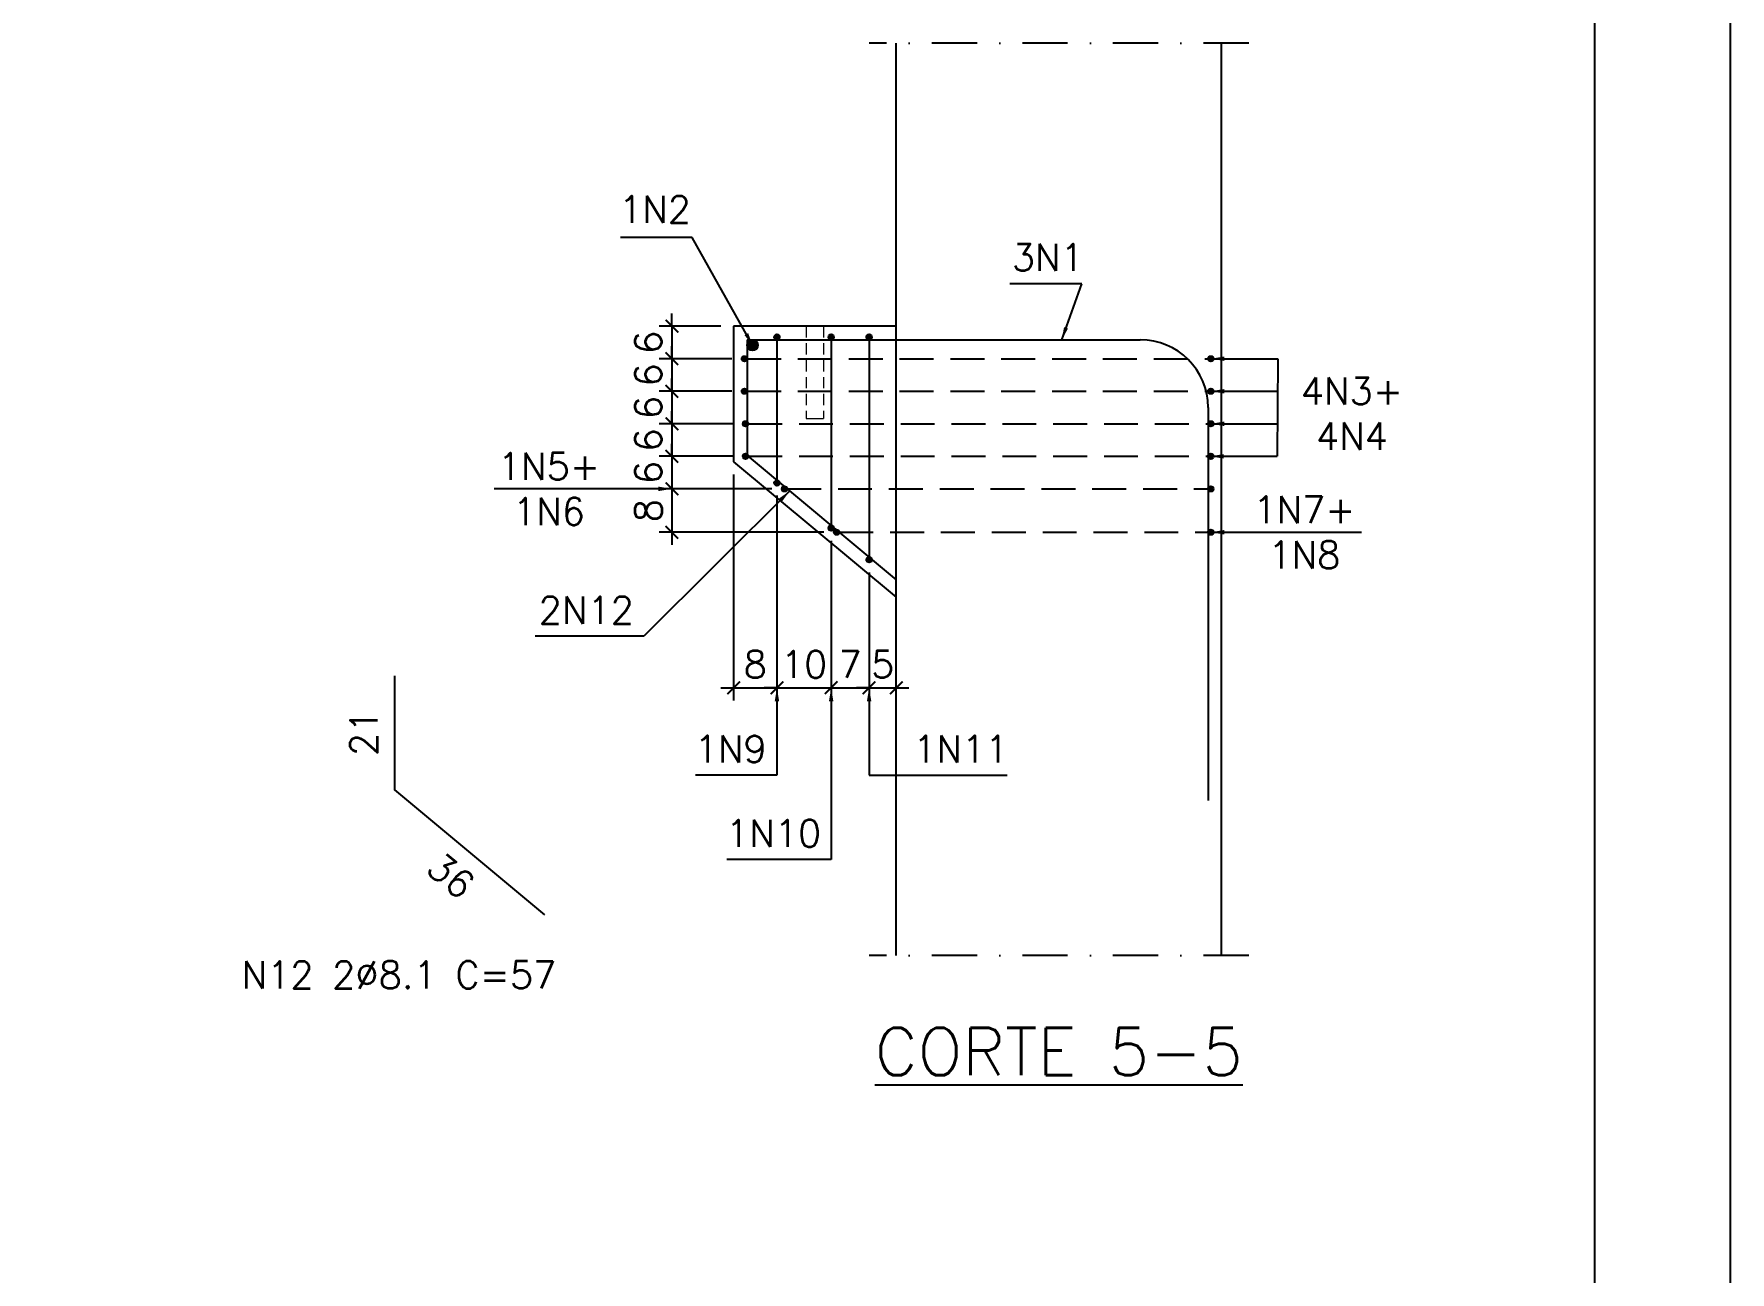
# Model space of a CAD drawing. Header units: centimetres. Extents: x 1658 to 17259, y 8294 to 11444.
# Drawn here: x 10909 to 11847, y 9307 to 9992 of the extents above; entities that cross this region are included whole.
import ezdxf

# ---------------------------------------------------------------- set-up
doc = ezdxf.new("R2010")
doc.units = ezdxf.units.CM
doc.header["$LTSCALE"] = 50
doc.header["$MEASUREMENT"] = 0
doc.header["$PDMODE"] = 67
for name, pattern in [('DASHDOT', [1, 0.5, -0.25, 0, -0.25]), ('DASHED', [0.75, 0.5, -0.25]), ('HIDDEN', [0.375, 0.25, -0.125])]:
    doc.linetypes.add(name, pattern=pattern)
doc.layers.add('10 TRACEJADO', color=1, linetype='DASHED', lineweight=13)
for name, color, linetype in [('FORMATO-PRECON', 2, 'Continuous'), ('HACHURAS-PRECON', 1, 'Continuous'), ('LINHA CENTRO-PRECON', 1, 'DASHDOT'), ('LINHA-01-PRECON', 1, 'Continuous'), ('LINHA-02-PRECON', 2, 'Continuous'), ('LINHA-03-PRECON', 3, 'Continuous'), ('LINHA-04-PRECON', 4, 'Continuous'), ('X1', 2, 'Continuous')]:
    doc.layers.add(name, color=color, linetype=linetype)
doc.styles.add('PRECON-ROMANS', font='romans.shx')
doc.styles.get("Standard").update_dxf_attribs({"font": 'romans.shx'})
doc.dimstyles.new('ESC50-50', dxfattribs={"dimscale": 50, "dimtxt": 0.2, "dimasz": 0.15, "dimexe": 0.15, "dimexo": 0.15, "dimgap": 0.08, "dimtad": 1, "dimdec": 1, "dimzin": 12, "dimdsep": 46, "dimtxsty": 'Standard', "dimblk": 'ARCHTICK', "dimcen": 0.09, "dimdle": 0.15, "dimclrd": 256, "dimclre": 256, "dimclrt": 2, "dimazin": 3, "dimtfac": 1, "dimtdec": 1, "dimtmove": 1, "dimatfit": 2, "dimfxl": 0.15, "dimtolj": 1, "dimtzin": 0, "dimarcsym": 0})
doc.dimstyles.new('ESC75-25', dxfattribs={"dimscale": 0, "dimtxt": 15, "dimasz": 7, "dimexe": 7, "dimexo": 7, "dimgap": 5.5, "dimtad": 1, "dimdec": 1, "dimlfac": 0.333333, "dimdsep": 46, "dimtxsty": 'Standard', "dimblk": 'ARCHTICK', "dimcen": 0.1, "dimdle": 7, "dimclrd": 256, "dimclre": 256, "dimclrt": 2, "dimadec": 0, "dimazin": 0, "dimtfac": 1, "dimtdec": 1, "dimtix": 1, "dimtmove": 2, "dimatfit": 3, "dimfxl": 1, "dimarcsym": 0})
doc.dimstyles.new('ESC75-75', dxfattribs={"dimscale": 0, "dimtxt": 15, "dimasz": 7, "dimexe": 7, "dimexo": 7, "dimgap": 5.5, "dimtad": 1, "dimdec": 1, "dimdsep": 46, "dimtxsty": 'Standard', "dimblk": 'ARCHTICK', "dimcen": 0.1, "dimdle": 7, "dimclrd": 256, "dimclre": 256, "dimclrt": 2, "dimadec": 0, "dimazin": 0, "dimtfac": 1, "dimtdec": 1, "dimtix": 1, "dimtmove": 2, "dimatfit": 3, "dimfxl": 1, "dimarcsym": 0})

# ---------------------------------------------------------------- blocks, each defined once
blk = doc.blocks.new('A$C2E607E54')
at = {"layer": 'FORMATO-PRECON'}
blk.add_lwpolyline([(0, 4200), (2970, 4200), (2970, 0), (0, 0)], close=True, dxfattribs=at)
at = {"layer": 'FORMATO-PRECON', "color": 6}
blk.add_lwpolyline([(100, 3950), (2870, 3950), (2870, 100), (100, 100)], close=True, dxfattribs=at)
blk = doc.blocks.new('_ArchTick')
at = {"color": 0, "linetype": 'ByBlock', "const_width": 0.15}
blk.add_lwpolyline([(-0.5, -0.5), (0.5, 0.5)], dxfattribs=at)
blk = doc.blocks.new('*D130')
at = {"layer": 'Defpoints', "color": 0, "transparency": 16777216}
for p in [(11295.75, 9830.47), (11261.64, 9812.47), (11301.75, 9812.47)]:
    blk.add_point(p, dxfattribs=at)
at = {"layer": 'LINHA-01-PRECON', "lineweight": -2, "transparency": 16777216}
for p, q in [((11261.64, 9830.47), (11261.64, 9837.47)), ((11288.75, 9830.47), (11254.64, 9830.47)), ((11261.64, 9830.47), (11261.64, 9812.47)), ((11294.75, 9812.47), (11254.64, 9812.47)), ((11261.64, 9812.47), (11261.64, 9805.47))]:
    blk.add_line(p, q, dxfattribs=at)
at = {"layer": 'LINHA-01-PRECON', "lineweight": -2, "transparency": 16777216, "xscale": 7, "yscale": 7, "zscale": 7}
for p, rotation in [((11261.64, 9830.47), 270), ((11261.64, 9812.47), 90)]:
    blk.add_blockref('_ArchTick', p, dxfattribs=dict(at, rotation=rotation))
at = {"layer": 'LINHA-01-PRECON', "color": 2, "transparency": 16777216, "insert": (11248.64, 9821.47), "char_height": 15, "attachment_point": 5, "rotation": 90}
blk.add_mtext('6', dxfattribs=at)
blk = doc.blocks.new('*D131')
at = {"layer": 'Defpoints', "color": 0, "transparency": 16777216}
for p in [(11301.75, 9812.47), (11261.64, 9794.47), (11301.75, 9794.47)]:
    blk.add_point(p, dxfattribs=at)
at = {"layer": 'LINHA-01-PRECON', "lineweight": -2, "transparency": 16777216}
for p, q in [((11261.64, 9812.47), (11261.64, 9819.47)), ((11294.75, 9812.47), (11254.64, 9812.47)), ((11261.64, 9812.47), (11261.64, 9794.47)), ((11294.75, 9794.47), (11254.64, 9794.47)), ((11261.64, 9794.47), (11261.64, 9787.47))]:
    blk.add_line(p, q, dxfattribs=at)
at = {"layer": 'LINHA-01-PRECON', "lineweight": -2, "transparency": 16777216, "xscale": 7, "yscale": 7, "zscale": 7}
for p, rotation in [((11261.64, 9812.47), 270), ((11261.64, 9794.47), 90)]:
    blk.add_blockref('_ArchTick', p, dxfattribs=dict(at, rotation=rotation))
at = {"layer": 'LINHA-01-PRECON', "color": 2, "transparency": 16777216, "insert": (11248.64, 9803.47), "char_height": 15, "attachment_point": 5, "rotation": 90}
blk.add_mtext('6', dxfattribs=at)
blk = doc.blocks.new('*D132')
at = {"layer": 'Defpoints', "color": 0, "transparency": 16777216}
for p in [(11301.75, 9794.47), (11261.64, 9776.47), (11302.36, 9776.47)]:
    blk.add_point(p, dxfattribs=at)
at = {"layer": 'LINHA-01-PRECON', "lineweight": -2, "transparency": 16777216}
for p, q in [((11261.64, 9794.47), (11261.64, 9801.47)), ((11294.75, 9794.47), (11254.64, 9794.47)), ((11261.64, 9794.47), (11261.64, 9776.47)), ((11295.36, 9776.47), (11254.64, 9776.47)), ((11261.64, 9776.47), (11261.64, 9769.47))]:
    blk.add_line(p, q, dxfattribs=at)
at = {"layer": 'LINHA-01-PRECON', "lineweight": -2, "transparency": 16777216, "xscale": 7, "yscale": 7, "zscale": 7}
for p, rotation in [((11261.64, 9794.47), 270), ((11261.64, 9776.47), 90)]:
    blk.add_blockref('_ArchTick', p, dxfattribs=dict(at, rotation=rotation))
at = {"layer": 'LINHA-01-PRECON', "color": 2, "transparency": 16777216, "insert": (11248.64, 9785.47), "char_height": 15, "attachment_point": 5, "rotation": 90}
blk.add_mtext('6', dxfattribs=at)
blk = doc.blocks.new('*D133')
at = {"layer": 'Defpoints', "color": 0, "transparency": 16777216}
for p in [(11295.75, 9755.47), (11319.75, 9743.73), (11319.75, 9630.4)]:
    blk.add_point(p, dxfattribs=at)
at = {"layer": 'LINHA-01-PRECON', "lineweight": -2, "transparency": 16777216}
for p, q in [((11295.75, 9748.47), (11295.75, 9623.4)), ((11319.75, 9736.73), (11319.75, 9623.4)), ((11288.75, 9630.4), (11326.75, 9630.4))]:
    blk.add_line(p, q, dxfattribs=at)
at = {"layer": 'LINHA-01-PRECON', "lineweight": -2, "transparency": 16777216, "xscale": 7, "yscale": 7, "zscale": 7, "rotation": 180}
blk.add_blockref('_ArchTick', (11295.75, 9630.4), dxfattribs=at)
at = {"layer": 'LINHA-01-PRECON', "lineweight": -2, "transparency": 16777216, "xscale": 7, "yscale": 7, "zscale": 7}
blk.add_blockref('_ArchTick', (11319.75, 9630.4), dxfattribs=at)
at = {"layer": 'LINHA-01-PRECON', "color": 2, "transparency": 16777216, "insert": (11307.75, 9643.4), "char_height": 15, "attachment_point": 5}
blk.add_mtext('8', dxfattribs=at)
blk = doc.blocks.new('*D134')
at = {"layer": 'Defpoints', "color": 0, "transparency": 16777216}
for p in [(11319.75, 9743.73), (11349.75, 9718.73), (11349.75, 9630.4)]:
    blk.add_point(p, dxfattribs=at)
at = {"layer": 'LINHA-01-PRECON', "lineweight": -2, "transparency": 16777216}
for p, q in [((11319.75, 9736.73), (11319.75, 9623.4)), ((11349.75, 9711.73), (11349.75, 9623.4)), ((11319.75, 9630.4), (11312.75, 9630.4)), ((11319.75, 9630.4), (11349.75, 9630.4)), ((11349.75, 9630.4), (11356.75, 9630.4))]:
    blk.add_line(p, q, dxfattribs=at)
at = {"layer": 'LINHA-01-PRECON', "lineweight": -2, "transparency": 16777216, "xscale": 7, "yscale": 7, "zscale": 7}
blk.add_blockref('_ArchTick', (11319.75, 9630.4), dxfattribs=at)
at = {"layer": 'LINHA-01-PRECON', "lineweight": -2, "transparency": 16777216, "xscale": 7, "yscale": 7, "zscale": 7, "rotation": 180}
blk.add_blockref('_ArchTick', (11349.75, 9630.4), dxfattribs=at)
at = {"layer": 'LINHA-01-PRECON', "color": 2, "transparency": 16777216, "insert": (11334.75, 9643.4), "char_height": 15, "attachment_point": 5}
blk.add_mtext('10', dxfattribs=at)
blk = doc.blocks.new('*D135')
at = {"layer": 'Defpoints', "color": 0, "transparency": 16777216}
for p in [(11349.75, 9718.73), (11370.75, 9701.23), (11370.75, 9630.4)]:
    blk.add_point(p, dxfattribs=at)
at = {"layer": 'LINHA-01-PRECON', "lineweight": -2, "transparency": 16777216}
for p, q in [((11349.75, 9711.73), (11349.75, 9623.4)), ((11370.75, 9694.23), (11370.75, 9623.4)), ((11342.75, 9630.4), (11377.75, 9630.4))]:
    blk.add_line(p, q, dxfattribs=at)
at = {"layer": 'LINHA-01-PRECON', "lineweight": -2, "transparency": 16777216, "xscale": 7, "yscale": 7, "zscale": 7, "rotation": 180}
blk.add_blockref('_ArchTick', (11349.75, 9630.4), dxfattribs=at)
at = {"layer": 'LINHA-01-PRECON', "lineweight": -2, "transparency": 16777216, "xscale": 7, "yscale": 7, "zscale": 7}
blk.add_blockref('_ArchTick', (11370.75, 9630.4), dxfattribs=at)
at = {"layer": 'LINHA-01-PRECON', "color": 2, "transparency": 16777216, "insert": (11360.25, 9643.4), "char_height": 15, "attachment_point": 5}
blk.add_mtext('7', dxfattribs=at)
blk = doc.blocks.new('*D136')
at = {"layer": 'Defpoints', "color": 0, "transparency": 16777216}
for p in [(11370.75, 9701.23), (11385.75, 9630.4), (11385.75, 9630.4)]:
    blk.add_point(p, dxfattribs=at)
at = {"layer": 'LINHA-01-PRECON', "lineweight": -2, "transparency": 16777216}
for p, q in [((11370.75, 9694.23), (11370.75, 9623.4)), ((11370.75, 9630.4), (11363.75, 9630.4)), ((11370.75, 9630.4), (11385.75, 9630.4)), ((11385.75, 9630.4), (11392.75, 9630.4))]:
    blk.add_line(p, q, dxfattribs=at)
at = {"layer": 'LINHA-01-PRECON', "lineweight": -2, "transparency": 16777216, "xscale": 7, "yscale": 7, "zscale": 7}
blk.add_blockref('_ArchTick', (11370.75, 9630.4), dxfattribs=at)
at = {"layer": 'LINHA-01-PRECON', "lineweight": -2, "transparency": 16777216, "xscale": 7, "yscale": 7, "zscale": 7, "rotation": 180}
blk.add_blockref('_ArchTick', (11385.75, 9630.4), dxfattribs=at)
at = {"layer": 'LINHA-01-PRECON', "color": 2, "transparency": 16777216, "insert": (11378.25, 9643.4), "char_height": 15, "attachment_point": 5}
blk.add_mtext('5', dxfattribs=at)
blk = doc.blocks.new('*D151')
at = {"layer": 'Defpoints', "color": 0, "transparency": 16777216}
for p in [(11302.36, 9776.47), (11261.64, 9758.47), (11302.36, 9758.47)]:
    blk.add_point(p, dxfattribs=at)
at = {"layer": 'LINHA-01-PRECON', "lineweight": -2, "transparency": 16777216}
for p, q in [((11261.64, 9776.47), (11261.64, 9783.47)), ((11295.36, 9776.47), (11254.64, 9776.47)), ((11261.64, 9776.47), (11261.64, 9758.47)), ((11295.36, 9758.47), (11254.64, 9758.47)), ((11261.64, 9758.47), (11261.64, 9751.47))]:
    blk.add_line(p, q, dxfattribs=at)
at = {"layer": 'LINHA-01-PRECON', "lineweight": -2, "transparency": 16777216, "xscale": 7, "yscale": 7, "zscale": 7}
for p, rotation in [((11261.64, 9776.47), 270), ((11261.64, 9758.47), 90)]:
    blk.add_blockref('_ArchTick', p, dxfattribs=dict(at, rotation=rotation))
at = {"layer": 'LINHA-01-PRECON', "color": 2, "transparency": 16777216, "insert": (11248.64, 9767.47), "char_height": 15, "attachment_point": 5, "rotation": 90}
blk.add_mtext('6', dxfattribs=at)
blk = doc.blocks.new('*D152')
at = {"layer": 'Defpoints', "color": 0, "transparency": 16777216}
for p in [(11302.36, 9758.47), (11261.64, 9740.47), (11323.96, 9740.47)]:
    blk.add_point(p, dxfattribs=at)
at = {"layer": 'LINHA-01-PRECON', "lineweight": -2, "transparency": 16777216}
for p, q in [((11261.64, 9758.47), (11261.64, 9765.47)), ((11295.36, 9758.47), (11254.64, 9758.47)), ((11261.64, 9758.47), (11261.64, 9740.47)), ((11316.96, 9740.47), (11254.64, 9740.47)), ((11261.64, 9740.47), (11261.64, 9733.47))]:
    blk.add_line(p, q, dxfattribs=at)
at = {"layer": 'LINHA-01-PRECON', "lineweight": -2, "transparency": 16777216, "xscale": 7, "yscale": 7, "zscale": 7}
for p, rotation in [((11261.64, 9758.47), 270), ((11261.64, 9740.47), 90)]:
    blk.add_blockref('_ArchTick', p, dxfattribs=dict(at, rotation=rotation))
at = {"layer": 'LINHA-01-PRECON', "color": 2, "transparency": 16777216, "insert": (11248.64, 9749.47), "char_height": 15, "attachment_point": 5, "rotation": 90}
blk.add_mtext('6', dxfattribs=at)
blk = doc.blocks.new('*D171')
at = {"layer": 'Defpoints', "color": 0, "linetype": 'Continuous', "transparency": 16777216}
for p in [(11108.18, 9637.07), (11108.18, 9573.98), (11108.18, 9573.98)]:
    blk.add_point(p, dxfattribs=at)
at = {"layer": 'LINHA-01-PRECON', "color": 2, "linetype": 'Continuous', "transparency": 16777216, "insert": (11091.19, 9605.52), "char_height": 15, "attachment_point": 5, "rotation": 90}
blk.add_mtext('21', dxfattribs=at)
blk = doc.blocks.new('*D172')
at = {"layer": 'Defpoints', "color": 0, "linetype": 'Continuous', "transparency": 16777216}
for p in [(11108.18, 9573.98), (11191.17, 9504.88), (11191.17, 9504.88)]:
    blk.add_point(p, dxfattribs=at)
at = {"layer": 'LINHA-01-PRECON', "color": 2, "linetype": 'Continuous', "transparency": 16777216, "insert": (11139.47, 9526.5), "char_height": 15, "attachment_point": 5, "rotation": 320.21819}
blk.add_mtext('36', dxfattribs=at)
blk = doc.blocks.new('*D174')
at = {"layer": 'Defpoints', "color": 0, "transparency": 16777216}
for p in [(11323.96, 9740.47), (11261.64, 9716.47), (11352.76, 9716.47)]:
    blk.add_point(p, dxfattribs=at)
at = {"layer": 'LINHA-01-PRECON', "lineweight": -2, "transparency": 16777216}
for p, q in [((11316.96, 9740.47), (11254.64, 9740.47)), ((11261.64, 9747.47), (11261.64, 9709.47)), ((11345.76, 9716.47), (11254.64, 9716.47))]:
    blk.add_line(p, q, dxfattribs=at)
at = {"layer": 'LINHA-01-PRECON', "lineweight": -2, "transparency": 16777216, "xscale": 7, "yscale": 7, "zscale": 7}
for p, rotation in [((11261.64, 9740.47), 90), ((11261.64, 9716.47), 270)]:
    blk.add_blockref('_ArchTick', p, dxfattribs=dict(at, rotation=rotation))
at = {"layer": 'LINHA-01-PRECON', "color": 2, "transparency": 16777216, "insert": (11248.64, 9728.47), "char_height": 15, "attachment_point": 5, "rotation": 90}
blk.add_mtext('8', dxfattribs=at)

msp = doc.modelspace()

# ---------------------------------------------------------------- hatches: boundary and pattern name
at = {"layer": 'LINHA-01-PRECON', "linetype": 'Continuous'}
h = msp.add_hatch(color=256, dxfattribs=at)
h.dxf.hatch_style = 1
edge = h.paths.add_edge_path()
edge.add_arc((11319.75, 9824.47), 1.5, 0, 360)
h = msp.add_hatch(color=256, dxfattribs=at)
h.dxf.hatch_style = 1
edge = h.paths.add_edge_path()
edge.add_arc((11349.75, 9824.47), 1.5, 0, 360)
h = msp.add_hatch(color=256, dxfattribs=at)
h.dxf.hatch_style = 1
edge = h.paths.add_edge_path()
edge.add_arc((11370.75, 9824.47), 1.5, 0, 360)
h = msp.add_hatch(color=256, dxfattribs=at)
h.dxf.hatch_style = 1
edge = h.paths.add_edge_path()
edge.add_arc((11306.25, 9819.97), 3, 0, 360)
h = msp.add_hatch(color=256, dxfattribs=at)
h.dxf.hatch_style = 1
edge = h.paths.add_edge_path()
edge.add_arc((11301.75, 9812.47), 1.5, 0, 360)
h = msp.add_hatch(color=256, dxfattribs=at)
h.dxf.hatch_style = 1
edge = h.paths.add_edge_path()
edge.add_arc((11559.75, 9812.47), 1.5, 0, 360)
h = msp.add_hatch(color=256, dxfattribs=at)
h.dxf.hatch_style = 1
edge = h.paths.add_edge_path()
edge.add_arc((11301.75, 9794.47), 1.5, 0, 360)
h = msp.add_hatch(color=256, dxfattribs=at)
h.dxf.hatch_style = 1
edge = h.paths.add_edge_path()
edge.add_arc((11559.75, 9794.47), 1.5, 0, 360)
h = msp.add_hatch(color=256, dxfattribs=at)
h.dxf.hatch_style = 1
edge = h.paths.add_edge_path()
edge.add_arc((11302.36, 9776.47), 1.5, 0, 360)
h = msp.add_hatch(color=256, dxfattribs=at)
h.dxf.hatch_style = 1
edge = h.paths.add_edge_path()
edge.add_arc((11559.75, 9776.47), 1.5, 0, 360)
h = msp.add_hatch(color=256, dxfattribs=at)
h.dxf.hatch_style = 1
edge = h.paths.add_edge_path()
edge.add_arc((11302.36, 9758.47), 1.5, 0, 360)
h = msp.add_hatch(color=256, dxfattribs=at)
h.dxf.hatch_style = 1
edge = h.paths.add_edge_path()
edge.add_arc((11559.75, 9758.47), 1.5, 0, 360)
h = msp.add_hatch(color=256, dxfattribs=at)
h.dxf.hatch_style = 1
edge = h.paths.add_edge_path()
edge.add_arc((11319.75, 9743.73), 1.5, 0, 360)
h = msp.add_hatch(color=256, dxfattribs=at)
h.dxf.hatch_style = 1
edge = h.paths.add_edge_path()
edge.add_arc((11323.96, 9740.47), 1.5, 0, 360)
h = msp.add_hatch(color=256, dxfattribs=at)
h.dxf.hatch_style = 1
edge = h.paths.add_edge_path()
edge.add_arc((11559.75, 9740.47), 1.5, 0, 360)
h = msp.add_hatch(color=256, dxfattribs=at)
h.dxf.hatch_style = 1
edge = h.paths.add_edge_path()
edge.add_arc((11349.75, 9718.73), 1.5, 0, 360)
h = msp.add_hatch(color=256, dxfattribs=at)
h.dxf.hatch_style = 1
edge = h.paths.add_edge_path()
edge.add_arc((11352.76, 9716.47), 1.5, 0, 360)
h = msp.add_hatch(color=256, dxfattribs=at)
h.dxf.hatch_style = 1
edge = h.paths.add_edge_path()
edge.add_arc((11559.75, 9716.47), 1.5, 0, 360)
h = msp.add_hatch(color=256, dxfattribs=at)
h.dxf.hatch_style = 1
edge = h.paths.add_edge_path()
edge.add_arc((11370.75, 9701.23), 1.5, 0, 360)

# ---------------------------------------------------------------- linework, layer by layer
at = {"layer": '10 TRACEJADO', "linetype": 'HIDDEN', "ltscale": 0.5, "extrusion": (0, 1, 0)}
for p, q in [((11335.95, 9830.47), (11335.95, 9779.47)), ((11345.55, 9830.47), (11345.55, 9779.47)), ((11335.95, 9779.47), (11340.75, 9779.47)), ((11340.75, 9779.47), (11345.55, 9779.47))]:
    msp.add_line(p, q, dxfattribs=at)
at = {"layer": 'LINHA CENTRO-PRECON', "extrusion": (0, 1, 0)}
for p, q in [((11580.75, 9987.07), (11370.75, 9987.07)), ((11580.75, 9482.29), (11370.75, 9482.29))]:
    msp.add_line(p, q, dxfattribs=at)
at = {"layer": 'LINHA-01-PRECON', "linetype": 'Continuous'}
for centre, radius in [((11319.75, 9824.47), 1.5), ((11349.75, 9824.47), 1.5), ((11370.75, 9824.47), 1.5), ((11306.25, 9819.97), 3), ((11301.75, 9812.47), 1.5), ((11559.75, 9812.47), 1.5), ((11301.75, 9794.47), 1.5), ((11559.75, 9794.47), 1.5), ((11302.36, 9776.47), 1.5), ((11559.75, 9776.47), 1.5), ((11302.36, 9758.47), 1.5), ((11559.75, 9758.47), 1.5), ((11319.75, 9743.73), 1.5), ((11323.96, 9740.47), 1.5), ((11559.75, 9740.47), 1.5), ((11349.75, 9718.73), 1.5), ((11352.76, 9716.47), 1.5), ((11559.75, 9716.47), 1.5), ((11370.75, 9701.23), 1.5)]:
    msp.add_circle(centre, radius, dxfattribs=at)
at = {"layer": 'LINHA-02-PRECON', "extrusion": (0, 1, 0)}
for p, q in [((11385.75, 9482.29), (11385.75, 9987.07)), ((11565.75, 9482.29), (11565.75, 9987.07)), ((11295.75, 9830.47), (11295.75, 9755.47)), ((11385.75, 9830.47), (11295.75, 9830.47)), ((11295.75, 9755.47), (11385.75, 9680.47))]:
    msp.add_line(p, q, dxfattribs=at)
at = {"layer": 'LINHA-03-PRECON', "extrusion": (0, 1, 0)}
msp.add_line((11385.75, 9680.47), (11385.75, 9830.47), dxfattribs=at)
at = {"layer": 'LINHA-04-PRECON', "extrusion": (0, 1, 0)}
for p, q in [((11303.25, 9822.97), (11520.75, 9822.97)), ((11319.75, 9822.97), (11319.75, 9745.23)), ((11349.75, 9822.97), (11349.75, 9720.23)), ((11370.75, 9822.97), (11370.75, 9702.73))]:
    msp.add_line(p, q, dxfattribs=at)
at = {"layer": 'LINHA-04-PRECON', "linetype": 'HIDDEN', "ltscale": 1.5, "extrusion": (0, 1, 0)}
for p, q in [((11303.25, 9812.47), (11558.25, 9812.47)), ((11303.25, 9794.47), (11558.25, 9794.47)), ((11303.86, 9776.47), (11558.25, 9776.47)), ((11303.86, 9758.47), (11558.25, 9758.47)), ((11325.46, 9740.47), (11558.25, 9740.47)), ((11354.26, 9716.47), (11558.25, 9716.47))]:
    msp.add_line(p, q, dxfattribs=at)
at = {"layer": 'LINHA-04-PRECON'}
msp.add_line((11558.25, 9785.47), (11558.25, 9567.97), dxfattribs=at)
for points in [[(11303.25, 9822.97, 0), (11303.25, 9758.98, 0), (11385.75, 9690.23, 0)], [(11108.18, 9637.07, 0), (11108.18, 9573.98, 0), (11191.17, 9504.88, 0)]]:
    msp.add_polyline3d(points, dxfattribs=at)
msp.add_arc((11520.75, 9785.47), 37.5, 0, 90, dxfattribs=at)

# ---------------------------------------------------------------- block references
at = {"layer": 'HACHURAS-PRECON', "xscale": 0.7499999999999996, "yscale": 0.7499999999999996, "zscale": 0.7499999999999996}
msp.add_blockref('A$C2E607E54', (9619.53, 8293.94), dxfattribs=at)

# ---------------------------------------------------------------- texts
at = {"layer": 'LINHA-01-PRECON', "color": 2, "linetype": 'Continuous', "char_height": 15, "attachment_point": 5}
for s, insert in [('1N2', (11252.26, 9895.08)), ('3N1', (11469.57, 9868.58)), ('4N3+\\P4N4', (11637.82, 9782.16)), ('1N5+\\P1N6', (11193.6, 9740.47)), ('1N7+\\P1N8', (11611.52, 9716.47)), ('2N12', (11214.25, 9673.36)), ('1N9', (11294.15, 9596.56)), ('1N11', (11421.47, 9596.56)), ('1N10', (11317.86, 9549.93))]:
    msp.add_mtext(s, dxfattribs=dict(at, insert=insert))
at = {"layer": 'LINHA-01-PRECON', "color": 4, "insert": (11475.75, 9429.15), "char_height": 26.25, "attachment_point": 5}
msp.add_mtext('{\\LCORTE 5-5}', dxfattribs=at)
at = {"layer": 'X1', "style": 'PRECON-ROMANS'}
msp.add_text('N12 2%%C8.1 C=57', height=15, dxfattribs=at).set_placement((11023.53, 9464.11))

# ---------------------------------------------------------------- dimensions: what is measured, and where the dimension line sits
at = {"layer": 'LINHA-01-PRECON'}
for base, p1, p2, angle, picture, middle in [((11261.64, 9812.47), (11295.75, 9830.47), (11301.75, 9812.47), 90, '*D130', (11248.64, 9821.47)), ((11261.64, 9794.47), (11301.75, 9812.47), (11301.75, 9794.47), 90, '*D131', (11248.64, 9803.47)), ((11261.64, 9776.47), (11301.75, 9794.47), (11302.36, 9776.47), 90, '*D132', (11248.64, 9785.47)), ((11261.64, 9758.47), (11302.36, 9776.47), (11302.36, 9758.47), 90, '*D151', (11248.64, 9767.47)), ((11261.64, 9740.47), (11302.36, 9758.47), (11323.96, 9740.47), 90, '*D152', (11248.64, 9749.47)), ((11319.75, 9630.4), (11295.75, 9755.47), (11319.75, 9743.73), 0, '*D133', (11307.75, 9643.4)), ((11261.64, 9716.47), (11323.96, 9740.47), (11352.76, 9716.47), 90, '*D174', (11248.64, 9728.47)), ((11349.75, 9630.4), (11319.75, 9743.73), (11349.75, 9718.73), 0, '*D134', (11334.75, 9643.4)), ((11370.75, 9630.4), (11349.75, 9718.73), (11370.75, 9701.23), 0, '*D135', (11360.25, 9643.4)), ((11385.75, 9630.4), (11370.75, 9701.23), (11385.75, 9630.4), 0, '*D136', (11378.25, 9643.4))]:
    dim = msp.add_linear_dim(base=base, p1=p1, p2=p2, angle=angle, dimstyle='ESC75-25', override={"dimscale": 1}, dxfattribs=at)
    dim.commit()
    dim.dimension.update_dxf_attribs({"geometry": picture, "text_midpoint": middle})
at = {"layer": 'LINHA-01-PRECON', "linetype": 'Continuous'}
for base, p1, p2, angle, picture, middle in [((11108.18, 9573.98), (11108.18, 9637.07), (11108.18, 9573.98), 270, '*D171', (11091.19, 9605.52)), ((11191.17, 9504.88), (11108.18, 9573.98), (11191.17, 9504.88), 320.21819, '*D172', (11139.47, 9526.5))]:
    dim = msp.add_linear_dim(base=base, p1=p1, p2=p2, angle=angle, dimstyle='ESC75-25', override={"dimscale": 1, "dimse1": 1, "dimse2": 1, "dimsd1": 1, "dimsd2": 1}, dxfattribs=at)
    dim.commit()
    dim.dimension.update_dxf_attribs({"geometry": picture, "text_midpoint": middle, "dimtype": 161})

# ---------------------------------------------------------------- leaders
for points in [[(11306.25, 9819.97), (11272.94, 9879.59), (11233.22, 9879.59)], [(11477.31, 9822.97), (11488.34, 9853.88), (11448.62, 9853.88)]]:
    msp.add_leader(points, dimstyle='ESC75-75', override={"dimscale": 1, "dimtad": 0}, dxfattribs=at)
at = {"layer": 'LINHA-01-PRECON'}
for points in [[(11559.75, 9812.47), (11596.83, 9812.47), (11596.52, 9758.47)], [(11559.75, 9794.47), (11596.83, 9794.47)], [(11559.75, 9776.47), (11596.83, 9776.47)], [(11559.44, 9758.47), (11596.52, 9758.47)], [(11261.64, 9740.47), (11163.34, 9740.47)], [(11326.82, 9739.34), (11246.1, 9658.93), (11185.93, 9658.93)], [(11559.75, 9716.47), (11643.08, 9716.47)], [(11319.75, 9630.4), (11319.75, 9582.13), (11274.64, 9582.13)], [(11349.75, 9630.4), (11349.75, 9535.51), (11292.12, 9535.51)], [(11370.75, 9630.4), (11370.75, 9582.13), (11447.11, 9582.13)]]:
    msp.add_leader(points, dimstyle='ESC50-50', override={"dimgap": 0.08, "dimtad": 1}, dxfattribs=at)

doc.saveas('drawing.dxf')
